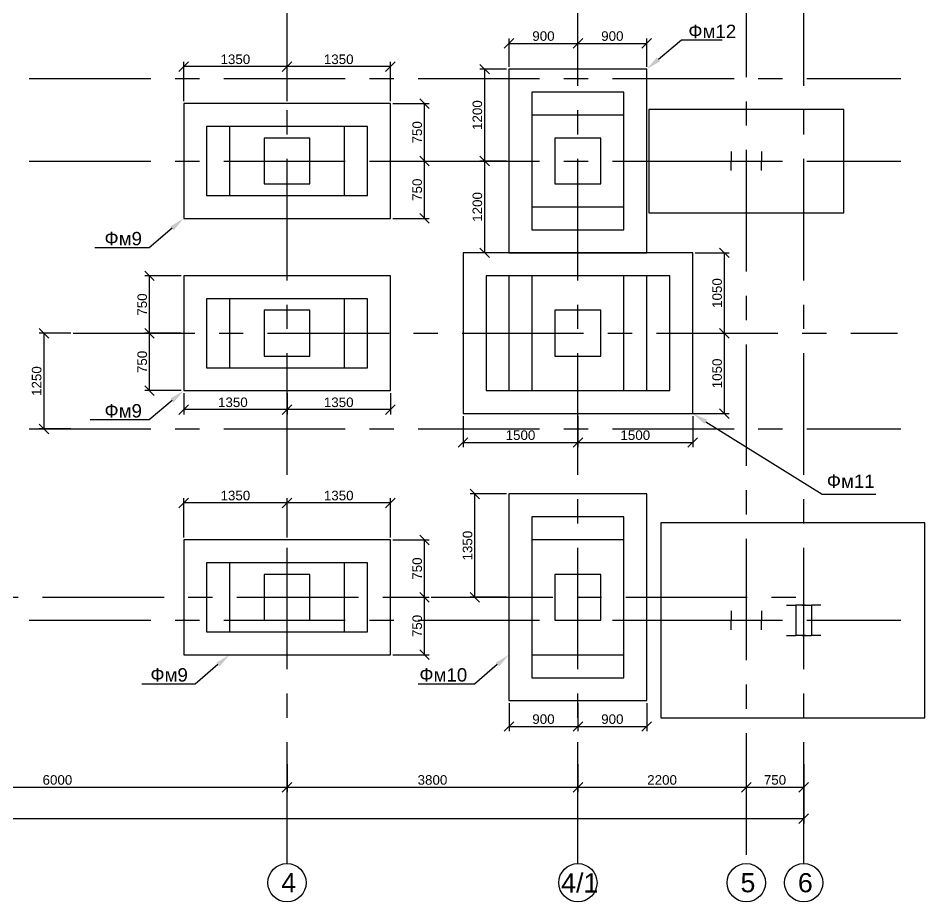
# Model space of a CAD drawing. Header units: millimetres. Extents: x -25736 to -23046, y 7958 to 9460.
# Drawn here: x -25026.3 to -24789.4, y 8327.5 to 8558.4 of the extents above; entities that cross this region are included whole.
import ezdxf
from ezdxf import colors
from ezdxf.entities.mleader import LeaderData, LeaderLine
from ezdxf.math import Vec2, Vec3

# ---------------------------------------------------------------- set-up
doc = ezdxf.new("R2010")
doc.units = ezdxf.units.MM
doc.linetypes.add('осевая', pattern=[50.8, 31.75, -6.35, 6.35, -6.35])
doc.layers.get('0').update_dxf_attribs({"lineweight": 30})
for name, color, linetype in [('Оси', 5, 'осевая'), ('Размеры', 140, 'Continuous'), ('Существующий фундамент', 84, 'Continuous')]:
    doc.layers.add(name, color=color, linetype=linetype)
doc.styles.get("Standard").update_dxf_attribs({"font": 'ARIALUNI.TTF'})
doc.dimstyles.new('ISO-25', dxfattribs={"dimtxt": 2.5, "dimasz": 2.5, "dimexe": 1.25, "dimexo": 0.625, "dimtad": 1, "dimtxsty": 'Standard', "dimblk": 'OBLIQUE', "dimcen": 2.5, "dimadec": 0, "dimazin": 0, "dimtfac": 1, "dimtmove": 0, "dimatfit": 3, "dimfxl": 1, "dimarcsym": 0})

# ---------------------------------------------------------------- blocks, each defined once
blk = doc.blocks.new('_Oblique')
at = {"color": 0, "linetype": 'ByBlock', "lineweight": -2}
blk.add_line((-0.5, -0.5), (0.5, 0.5), dxfattribs=at)
blk = doc.blocks.new('*D11')
at = {"layer": 'Defpoints', "color": 0}
for p in [(-24983.03, 8431.75), (-24983.03, 8422.08), (-24956.03, 8422.08)]:
    blk.add_point(p, dxfattribs=at)
at = {"layer": 'Размеры', "color": 0, "lineweight": -2}
for p, q in [((-24983.03, 8422.7), (-24983.03, 8433)), ((-24956.03, 8422.7), (-24956.03, 8433)), ((-24956.03, 8431.75), (-24983.03, 8431.75))]:
    blk.add_line(p, q, dxfattribs=at)
at = {"layer": 'Размеры', "color": 0, "lineweight": -2, "xscale": 2.5, "yscale": 2.5, "zscale": 2.5, "rotation": 180}
blk.add_blockref('_Oblique', (-24983.03, 8431.75), dxfattribs=at)
at = {"layer": 'Размеры', "color": 0, "lineweight": -2, "xscale": 2.5, "yscale": 2.5, "zscale": 2.5}
blk.add_blockref('_Oblique', (-24956.03, 8431.75), dxfattribs=at)
at = {"layer": 'Размеры', "color": 0, "insert": (-24969.53, 8433.65), "char_height": 2.5, "attachment_point": 5}
blk.add_mtext('1350', dxfattribs=at)
blk = doc.blocks.new('*D12')
at = {"layer": 'Defpoints', "color": 0}
for p in [(-24956.03, 8431.75), (-24956.03, 8422.08), (-24929.03, 8422.08)]:
    blk.add_point(p, dxfattribs=at)
at = {"layer": 'Размеры', "color": 0, "lineweight": -2}
for p, q in [((-24956.03, 8422.7), (-24956.03, 8433)), ((-24929.03, 8422.7), (-24929.03, 8433)), ((-24929.03, 8431.75), (-24956.03, 8431.75))]:
    blk.add_line(p, q, dxfattribs=at)
at = {"layer": 'Размеры', "color": 0, "lineweight": -2, "xscale": 2.5, "yscale": 2.5, "zscale": 2.5, "rotation": 180}
blk.add_blockref('_Oblique', (-24956.03, 8431.75), dxfattribs=at)
at = {"layer": 'Размеры', "color": 0, "lineweight": -2, "xscale": 2.5, "yscale": 2.5, "zscale": 2.5}
blk.add_blockref('_Oblique', (-24929.03, 8431.75), dxfattribs=at)
at = {"layer": 'Размеры', "color": 0, "insert": (-24942.53, 8433.65), "char_height": 2.5, "attachment_point": 5}
blk.add_mtext('1350', dxfattribs=at)
blk = doc.blocks.new('*D17')
at = {"layer": 'Defpoints', "color": 0}
for p in [(-24983.03, 8545.75), (-24983.03, 8536.08), (-24956.03, 8536.08)]:
    blk.add_point(p, dxfattribs=at)
at = {"layer": 'Размеры', "color": 0, "lineweight": -2}
for p, q in [((-24983.03, 8536.7), (-24983.03, 8547)), ((-24956.03, 8536.7), (-24956.03, 8547)), ((-24956.03, 8545.75), (-24983.03, 8545.75))]:
    blk.add_line(p, q, dxfattribs=at)
at = {"layer": 'Размеры', "color": 0, "lineweight": -2, "xscale": 2.5, "yscale": 2.5, "zscale": 2.5, "rotation": 180}
blk.add_blockref('_Oblique', (-24983.03, 8545.75), dxfattribs=at)
at = {"layer": 'Размеры', "color": 0, "lineweight": -2, "xscale": 2.5, "yscale": 2.5, "zscale": 2.5}
blk.add_blockref('_Oblique', (-24956.03, 8545.75), dxfattribs=at)
at = {"layer": 'Размеры', "color": 0, "insert": (-24969.53, 8547.65), "char_height": 2.5, "attachment_point": 5}
blk.add_mtext('1350', dxfattribs=at)
blk = doc.blocks.new('*D18')
at = {"layer": 'Defpoints', "color": 0}
for p in [(-24956.03, 8545.75), (-24956.03, 8536.08), (-24929.03, 8536.08)]:
    blk.add_point(p, dxfattribs=at)
at = {"layer": 'Размеры', "color": 0, "lineweight": -2}
for p, q in [((-24956.03, 8536.7), (-24956.03, 8547)), ((-24929.03, 8536.7), (-24929.03, 8547)), ((-24929.03, 8545.75), (-24956.03, 8545.75))]:
    blk.add_line(p, q, dxfattribs=at)
at = {"layer": 'Размеры', "color": 0, "lineweight": -2, "xscale": 2.5, "yscale": 2.5, "zscale": 2.5, "rotation": 180}
blk.add_blockref('_Oblique', (-24956.03, 8545.75), dxfattribs=at)
at = {"layer": 'Размеры', "color": 0, "lineweight": -2, "xscale": 2.5, "yscale": 2.5, "zscale": 2.5}
blk.add_blockref('_Oblique', (-24929.03, 8545.75), dxfattribs=at)
at = {"layer": 'Размеры', "color": 0, "insert": (-24942.53, 8547.65), "char_height": 2.5, "attachment_point": 5}
blk.add_mtext('1350', dxfattribs=at)
blk = doc.blocks.new('*D39')
at = {"layer": 'Defpoints', "color": 0}
for p in [(-24929.03, 8521.08), (-24920.11, 8521.08), (-24929.03, 8506.08)]:
    blk.add_point(p, dxfattribs=at)
at = {"layer": 'Размеры', "color": 0, "lineweight": -2}
for p, q in [((-24928.41, 8521.08), (-24918.86, 8521.08)), ((-24920.11, 8506.08), (-24920.11, 8521.08)), ((-24928.41, 8506.08), (-24918.86, 8506.08))]:
    blk.add_line(p, q, dxfattribs=at)
at = {"layer": 'Размеры', "color": 0, "lineweight": -2, "xscale": 2.5, "yscale": 2.5, "zscale": 2.5}
for p, rotation in [((-24920.11, 8521.08), 90), ((-24920.11, 8506.08), 270)]:
    blk.add_blockref('_Oblique', p, dxfattribs=dict(at, rotation=rotation))
at = {"layer": 'Размеры', "color": 0, "insert": (-24922.01, 8513.58), "char_height": 2.5, "attachment_point": 5, "rotation": 90}
blk.add_mtext('750', dxfattribs=at)
blk = doc.blocks.new('*D40')
at = {"layer": 'Defpoints', "color": 0}
for p in [(-24929.03, 8536.08), (-24920.11, 8536.08), (-24929.03, 8521.08)]:
    blk.add_point(p, dxfattribs=at)
at = {"layer": 'Размеры', "color": 0, "lineweight": -2}
for p, q in [((-24928.41, 8536.08), (-24918.86, 8536.08)), ((-24920.11, 8521.08), (-24920.11, 8536.08)), ((-24928.41, 8521.08), (-24918.86, 8521.08))]:
    blk.add_line(p, q, dxfattribs=at)
at = {"layer": 'Размеры', "color": 0, "lineweight": -2, "xscale": 2.5, "yscale": 2.5, "zscale": 2.5}
for p, rotation in [((-24920.11, 8536.08), 90), ((-24920.11, 8521.08), 270)]:
    blk.add_blockref('_Oblique', p, dxfattribs=dict(at, rotation=rotation))
at = {"layer": 'Размеры', "color": 0, "insert": (-24922.01, 8528.58), "char_height": 2.5, "attachment_point": 5, "rotation": 90}
blk.add_mtext('750', dxfattribs=at)
blk = doc.blocks.new('*D41')
at = {"layer": 'Defpoints', "color": 0}
for p in [(-24929.03, 8407.08), (-24920.11, 8407.08), (-24929.03, 8392.08)]:
    blk.add_point(p, dxfattribs=at)
at = {"layer": 'Размеры', "color": 0, "lineweight": -2}
for p, q in [((-24928.41, 8407.08), (-24918.86, 8407.08)), ((-24920.11, 8392.08), (-24920.11, 8407.08)), ((-24928.41, 8392.08), (-24918.86, 8392.08))]:
    blk.add_line(p, q, dxfattribs=at)
at = {"layer": 'Размеры', "color": 0, "lineweight": -2, "xscale": 2.5, "yscale": 2.5, "zscale": 2.5}
for p, rotation in [((-24920.11, 8407.08), 90), ((-24920.11, 8392.08), 270)]:
    blk.add_blockref('_Oblique', p, dxfattribs=dict(at, rotation=rotation))
at = {"layer": 'Размеры', "color": 0, "insert": (-24922.01, 8399.58), "char_height": 2.5, "attachment_point": 5, "rotation": 90}
blk.add_mtext('750', dxfattribs=at)
blk = doc.blocks.new('*D42')
at = {"layer": 'Defpoints', "color": 0}
for p in [(-24929.03, 8422.08), (-24920.11, 8422.08), (-24929.03, 8407.08)]:
    blk.add_point(p, dxfattribs=at)
at = {"layer": 'Размеры', "color": 0, "lineweight": -2}
for p, q in [((-24928.41, 8422.08), (-24918.86, 8422.08)), ((-24920.11, 8407.08), (-24920.11, 8422.08)), ((-24928.41, 8407.08), (-24918.86, 8407.08))]:
    blk.add_line(p, q, dxfattribs=at)
at = {"layer": 'Размеры', "color": 0, "lineweight": -2, "xscale": 2.5, "yscale": 2.5, "zscale": 2.5}
for p, rotation in [((-24920.11, 8422.08), 90), ((-24920.11, 8407.08), 270)]:
    blk.add_blockref('_Oblique', p, dxfattribs=dict(at, rotation=rotation))
at = {"layer": 'Размеры', "color": 0, "insert": (-24922.01, 8414.58), "char_height": 2.5, "attachment_point": 5, "rotation": 90}
blk.add_mtext('750', dxfattribs=at)
blk = doc.blocks.new('*D54')
at = {"layer": 'Defpoints', "color": 0}
for p in [(-24906.96, 8434.08), (-24898.03, 8434.08), (-24898.03, 8407.08)]:
    blk.add_point(p, dxfattribs=at)
at = {"layer": 'Размеры', "color": 0, "lineweight": -2}
for p, q in [((-24898.66, 8434.08), (-24908.21, 8434.08)), ((-24906.96, 8407.08), (-24906.96, 8434.08)), ((-24898.66, 8407.08), (-24908.21, 8407.08))]:
    blk.add_line(p, q, dxfattribs=at)
at = {"layer": 'Размеры', "color": 0, "lineweight": -2, "xscale": 2.5, "yscale": 2.5, "zscale": 2.5}
for p, rotation in [((-24906.96, 8434.08), 90), ((-24906.96, 8407.08), 270)]:
    blk.add_blockref('_Oblique', p, dxfattribs=dict(at, rotation=rotation))
at = {"layer": 'Размеры', "color": 0, "insert": (-24908.86, 8420.58), "char_height": 2.5, "attachment_point": 5, "rotation": 90}
blk.add_mtext('1350', dxfattribs=at)
blk = doc.blocks.new('*D55')
at = {"layer": 'Defpoints', "color": 0}
for p in [(-24898.03, 8380.08), (-24880.03, 8380.08), (-24880.03, 8373.33)]:
    blk.add_point(p, dxfattribs=at)
at = {"layer": 'Размеры', "color": 0, "lineweight": -2}
for p, q in [((-24898.03, 8379.45), (-24898.03, 8372.08)), ((-24880.03, 8379.45), (-24880.03, 8372.08)), ((-24898.03, 8373.33), (-24880.03, 8373.33))]:
    blk.add_line(p, q, dxfattribs=at)
at = {"layer": 'Размеры', "color": 0, "lineweight": -2, "xscale": 2.5, "yscale": 2.5, "zscale": 2.5, "rotation": 180}
blk.add_blockref('_Oblique', (-24898.03, 8373.33), dxfattribs=at)
at = {"layer": 'Размеры', "color": 0, "lineweight": -2, "xscale": 2.5, "yscale": 2.5, "zscale": 2.5}
blk.add_blockref('_Oblique', (-24880.03, 8373.33), dxfattribs=at)
at = {"layer": 'Размеры', "color": 0, "insert": (-24889.03, 8375.23), "char_height": 2.5, "attachment_point": 5}
blk.add_mtext('900', dxfattribs=at)
blk = doc.blocks.new('*D56')
at = {"layer": 'Defpoints', "color": 0}
for p in [(-24880.03, 8380.08), (-24862.03, 8380.08), (-24862.03, 8373.33)]:
    blk.add_point(p, dxfattribs=at)
at = {"layer": 'Размеры', "color": 0, "lineweight": -2}
for p, q in [((-24880.03, 8379.45), (-24880.03, 8372.08)), ((-24862.03, 8379.45), (-24862.03, 8372.08)), ((-24880.03, 8373.33), (-24862.03, 8373.33))]:
    blk.add_line(p, q, dxfattribs=at)
at = {"layer": 'Размеры', "color": 0, "lineweight": -2, "xscale": 2.5, "yscale": 2.5, "zscale": 2.5, "rotation": 180}
blk.add_blockref('_Oblique', (-24880.03, 8373.33), dxfattribs=at)
at = {"layer": 'Размеры', "color": 0, "lineweight": -2, "xscale": 2.5, "yscale": 2.5, "zscale": 2.5}
blk.add_blockref('_Oblique', (-24862.03, 8373.33), dxfattribs=at)
at = {"layer": 'Размеры', "color": 0, "insert": (-24871.03, 8375.23), "char_height": 2.5, "attachment_point": 5}
blk.add_mtext('900', dxfattribs=at)
blk = doc.blocks.new('*D57')
at = {"layer": 'Defpoints', "color": 0}
for p in [(-24910.03, 8455.08), (-24880.03, 8455.08), (-24880.03, 8447.53)]:
    blk.add_point(p, dxfattribs=at)
at = {"layer": 'Размеры', "color": 0, "lineweight": -2}
for p, q in [((-24910.03, 8454.45), (-24910.03, 8446.28)), ((-24880.03, 8454.45), (-24880.03, 8446.28)), ((-24910.03, 8447.53), (-24880.03, 8447.53))]:
    blk.add_line(p, q, dxfattribs=at)
at = {"layer": 'Размеры', "color": 0, "lineweight": -2, "xscale": 2.5, "yscale": 2.5, "zscale": 2.5, "rotation": 180}
blk.add_blockref('_Oblique', (-24910.03, 8447.53), dxfattribs=at)
at = {"layer": 'Размеры', "color": 0, "lineweight": -2, "xscale": 2.5, "yscale": 2.5, "zscale": 2.5}
blk.add_blockref('_Oblique', (-24880.03, 8447.53), dxfattribs=at)
at = {"layer": 'Размеры', "color": 0, "insert": (-24895.03, 8449.43), "char_height": 2.5, "attachment_point": 5}
blk.add_mtext('1500', dxfattribs=at)
blk = doc.blocks.new('*D58')
at = {"layer": 'Defpoints', "color": 0}
for p in [(-24880.03, 8455.08), (-24850.03, 8455.08), (-24850.03, 8447.53)]:
    blk.add_point(p, dxfattribs=at)
at = {"layer": 'Размеры', "color": 0, "lineweight": -2}
for p, q in [((-24880.03, 8454.45), (-24880.03, 8446.28)), ((-24850.03, 8454.45), (-24850.03, 8446.28)), ((-24880.03, 8447.53), (-24850.03, 8447.53))]:
    blk.add_line(p, q, dxfattribs=at)
at = {"layer": 'Размеры', "color": 0, "lineweight": -2, "xscale": 2.5, "yscale": 2.5, "zscale": 2.5, "rotation": 180}
blk.add_blockref('_Oblique', (-24880.03, 8447.53), dxfattribs=at)
at = {"layer": 'Размеры', "color": 0, "lineweight": -2, "xscale": 2.5, "yscale": 2.5, "zscale": 2.5}
blk.add_blockref('_Oblique', (-24850.03, 8447.53), dxfattribs=at)
at = {"layer": 'Размеры', "color": 0, "insert": (-24865.03, 8449.43), "char_height": 2.5, "attachment_point": 5}
blk.add_mtext('1500', dxfattribs=at)
blk = doc.blocks.new('*D59')
at = {"layer": 'Defpoints', "color": 0}
for p in [(-24850.03, 8476.08), (-24841.74, 8476.08), (-24850.66, 8455.08)]:
    blk.add_point(p, dxfattribs=at)
at = {"layer": 'Размеры', "color": 0, "lineweight": -2}
for p, q in [((-24849.41, 8476.08), (-24840.49, 8476.08)), ((-24841.74, 8455.08), (-24841.74, 8476.08)), ((-24850.03, 8455.08), (-24840.49, 8455.08))]:
    blk.add_line(p, q, dxfattribs=at)
at = {"layer": 'Размеры', "color": 0, "lineweight": -2, "xscale": 2.5, "yscale": 2.5, "zscale": 2.5}
for p, rotation in [((-24841.74, 8476.08), 90), ((-24841.74, 8455.08), 270)]:
    blk.add_blockref('_Oblique', p, dxfattribs=dict(at, rotation=rotation))
at = {"layer": 'Размеры', "color": 0, "insert": (-24843.64, 8465.58), "char_height": 2.5, "attachment_point": 5, "rotation": 90}
blk.add_mtext('1050', dxfattribs=at)
blk = doc.blocks.new('*D60')
at = {"layer": 'Defpoints', "color": 0}
for p in [(-24850.03, 8497.08), (-24841.74, 8497.08), (-24850.66, 8476.08)]:
    blk.add_point(p, dxfattribs=at)
at = {"layer": 'Размеры', "color": 0, "lineweight": -2}
for p, q in [((-24849.41, 8497.08), (-24840.49, 8497.08)), ((-24841.74, 8476.08), (-24841.74, 8497.08)), ((-24850.03, 8476.08), (-24840.49, 8476.08))]:
    blk.add_line(p, q, dxfattribs=at)
at = {"layer": 'Размеры', "color": 0, "lineweight": -2, "xscale": 2.5, "yscale": 2.5, "zscale": 2.5}
for p, rotation in [((-24841.74, 8497.08), 90), ((-24841.74, 8476.08), 270)]:
    blk.add_blockref('_Oblique', p, dxfattribs=dict(at, rotation=rotation))
at = {"layer": 'Размеры', "color": 0, "insert": (-24843.64, 8486.58), "char_height": 2.5, "attachment_point": 5, "rotation": 90}
blk.add_mtext('1050', dxfattribs=at)
blk = doc.blocks.new('*D61')
at = {"layer": 'Defpoints', "color": 0}
for p in [(-24904.39, 8521.08), (-24898.03, 8521.08), (-24898.03, 8497.08)]:
    blk.add_point(p, dxfattribs=at)
at = {"layer": 'Размеры', "color": 0, "lineweight": -2}
for p, q in [((-24898.66, 8521.08), (-24905.64, 8521.08)), ((-24904.39, 8497.08), (-24904.39, 8521.08)), ((-24898.66, 8497.08), (-24905.64, 8497.08))]:
    blk.add_line(p, q, dxfattribs=at)
at = {"layer": 'Размеры', "color": 0, "lineweight": -2, "xscale": 2.5, "yscale": 2.5, "zscale": 2.5}
for p, rotation in [((-24904.39, 8521.08), 90), ((-24904.39, 8497.08), 270)]:
    blk.add_blockref('_Oblique', p, dxfattribs=dict(at, rotation=rotation))
at = {"layer": 'Размеры', "color": 0, "insert": (-24906.29, 8509.08), "char_height": 2.5, "attachment_point": 5, "rotation": 90}
blk.add_mtext('1200', dxfattribs=at)
blk = doc.blocks.new('*D62')
at = {"layer": 'Defpoints', "color": 0}
for p in [(-24904.39, 8545.08), (-24898.03, 8545.08), (-24898.03, 8521.08)]:
    blk.add_point(p, dxfattribs=at)
at = {"layer": 'Размеры', "color": 0, "lineweight": -2}
for p, q in [((-24898.66, 8545.08), (-24905.64, 8545.08)), ((-24904.39, 8521.08), (-24904.39, 8545.08)), ((-24898.66, 8521.08), (-24905.64, 8521.08))]:
    blk.add_line(p, q, dxfattribs=at)
at = {"layer": 'Размеры', "color": 0, "lineweight": -2, "xscale": 2.5, "yscale": 2.5, "zscale": 2.5}
for p, rotation in [((-24904.39, 8545.08), 90), ((-24904.39, 8521.08), 270)]:
    blk.add_blockref('_Oblique', p, dxfattribs=dict(at, rotation=rotation))
at = {"layer": 'Размеры', "color": 0, "insert": (-24906.29, 8533.08), "char_height": 2.5, "attachment_point": 5, "rotation": 90}
blk.add_mtext('1200', dxfattribs=at)
blk = doc.blocks.new('*D64')
at = {"layer": 'Defpoints', "color": 0}
for p in [(-24880.03, 8551.82), (-24898.03, 8545.08), (-24880.03, 8545.08)]:
    blk.add_point(p, dxfattribs=at)
at = {"layer": 'Размеры', "color": 0, "lineweight": -2}
for p, q in [((-24898.03, 8545.7), (-24898.03, 8553.07)), ((-24898.03, 8551.82), (-24880.03, 8551.82)), ((-24880.03, 8545.7), (-24880.03, 8553.07))]:
    blk.add_line(p, q, dxfattribs=at)
at = {"layer": 'Размеры', "color": 0, "lineweight": -2, "xscale": 2.5, "yscale": 2.5, "zscale": 2.5, "rotation": 180}
blk.add_blockref('_Oblique', (-24898.03, 8551.82), dxfattribs=at)
at = {"layer": 'Размеры', "color": 0, "lineweight": -2, "xscale": 2.5, "yscale": 2.5, "zscale": 2.5}
blk.add_blockref('_Oblique', (-24880.03, 8551.82), dxfattribs=at)
at = {"layer": 'Размеры', "color": 0, "insert": (-24889.03, 8553.72), "char_height": 2.5, "attachment_point": 5}
blk.add_mtext('900', dxfattribs=at)
blk = doc.blocks.new('*D63')
at = {"layer": 'Defpoints', "color": 0}
for p in [(-24862.03, 8551.82), (-24880.03, 8545.08), (-24862.03, 8545.08)]:
    blk.add_point(p, dxfattribs=at)
at = {"layer": 'Размеры', "color": 0, "lineweight": -2}
for p, q in [((-24880.03, 8545.7), (-24880.03, 8553.07)), ((-24880.03, 8551.82), (-24862.03, 8551.82)), ((-24862.03, 8545.7), (-24862.03, 8553.07))]:
    blk.add_line(p, q, dxfattribs=at)
at = {"layer": 'Размеры', "color": 0, "lineweight": -2, "xscale": 2.5, "yscale": 2.5, "zscale": 2.5, "rotation": 180}
blk.add_blockref('_Oblique', (-24880.03, 8551.82), dxfattribs=at)
at = {"layer": 'Размеры', "color": 0, "lineweight": -2, "xscale": 2.5, "yscale": 2.5, "zscale": 2.5}
blk.add_blockref('_Oblique', (-24862.03, 8551.82), dxfattribs=at)
at = {"layer": 'Размеры', "color": 0, "insert": (-24871.03, 8553.72), "char_height": 2.5, "attachment_point": 5}
blk.add_mtext('900', dxfattribs=at)
blk = doc.blocks.new('*D65')
at = {"layer": 'Defpoints', "color": 0}
for p in [(-24983.03, 8461.08), (-24956.03, 8461.08), (-24983.03, 8456.11)]:
    blk.add_point(p, dxfattribs=at)
at = {"layer": 'Размеры', "color": 0, "lineweight": -2}
for p, q in [((-24983.03, 8460.45), (-24983.03, 8454.86)), ((-24956.03, 8460.45), (-24956.03, 8454.86)), ((-24956.03, 8456.11), (-24983.03, 8456.11))]:
    blk.add_line(p, q, dxfattribs=at)
at = {"layer": 'Размеры', "color": 0, "lineweight": -2, "xscale": 2.5, "yscale": 2.5, "zscale": 2.5, "rotation": 180}
blk.add_blockref('_Oblique', (-24983.03, 8456.11), dxfattribs=at)
at = {"layer": 'Размеры', "color": 0, "lineweight": -2, "xscale": 2.5, "yscale": 2.5, "zscale": 2.5}
blk.add_blockref('_Oblique', (-24956.03, 8456.11), dxfattribs=at)
at = {"layer": 'Размеры', "color": 0, "insert": (-24970.19, 8458.02), "char_height": 2.5, "attachment_point": 5}
blk.add_mtext('1350', dxfattribs=at)
blk = doc.blocks.new('*D66')
at = {"layer": 'Defpoints', "color": 0}
for p in [(-24956.03, 8461.08), (-24929.03, 8461.08), (-24956.03, 8456.11)]:
    blk.add_point(p, dxfattribs=at)
at = {"layer": 'Размеры', "color": 0, "lineweight": -2}
for p, q in [((-24956.03, 8460.45), (-24956.03, 8454.86)), ((-24929.03, 8460.45), (-24929.03, 8454.86)), ((-24929.03, 8456.11), (-24956.03, 8456.11))]:
    blk.add_line(p, q, dxfattribs=at)
at = {"layer": 'Размеры', "color": 0, "lineweight": -2, "xscale": 2.5, "yscale": 2.5, "zscale": 2.5, "rotation": 180}
blk.add_blockref('_Oblique', (-24956.03, 8456.11), dxfattribs=at)
at = {"layer": 'Размеры', "color": 0, "lineweight": -2, "xscale": 2.5, "yscale": 2.5, "zscale": 2.5}
blk.add_blockref('_Oblique', (-24929.03, 8456.11), dxfattribs=at)
at = {"layer": 'Размеры', "color": 0, "insert": (-24942.53, 8458.02), "char_height": 2.5, "attachment_point": 5}
blk.add_mtext('1350', dxfattribs=at)
blk = doc.blocks.new('*D67')
at = {"layer": 'Defpoints', "color": 0}
for p in [(-24991.96, 8476.08), (-24983.03, 8476.08), (-24983.03, 8461.08)]:
    blk.add_point(p, dxfattribs=at)
at = {"layer": 'Размеры', "color": 0, "lineweight": -2}
for p, q in [((-24983.66, 8476.08), (-24993.21, 8476.08)), ((-24991.96, 8461.08), (-24991.96, 8476.08)), ((-24983.66, 8461.08), (-24993.21, 8461.08))]:
    blk.add_line(p, q, dxfattribs=at)
at = {"layer": 'Размеры', "color": 0, "lineweight": -2, "xscale": 2.5, "yscale": 2.5, "zscale": 2.5}
for p, rotation in [((-24991.96, 8476.08), 90), ((-24991.96, 8461.08), 270)]:
    blk.add_blockref('_Oblique', p, dxfattribs=dict(at, rotation=rotation))
at = {"layer": 'Размеры', "color": 0, "insert": (-24993.86, 8468.58), "char_height": 2.5, "attachment_point": 5, "rotation": 90}
blk.add_mtext('750', dxfattribs=at)
blk = doc.blocks.new('*D68')
at = {"layer": 'Defpoints', "color": 0}
for p in [(-24991.96, 8491.08), (-24983.03, 8491.08), (-24983.03, 8476.08)]:
    blk.add_point(p, dxfattribs=at)
at = {"layer": 'Размеры', "color": 0, "lineweight": -2}
for p, q in [((-24983.66, 8491.08), (-24993.21, 8491.08)), ((-24991.96, 8476.08), (-24991.96, 8491.08)), ((-24983.66, 8476.08), (-24993.21, 8476.08))]:
    blk.add_line(p, q, dxfattribs=at)
at = {"layer": 'Размеры', "color": 0, "lineweight": -2, "xscale": 2.5, "yscale": 2.5, "zscale": 2.5}
for p, rotation in [((-24991.96, 8491.08), 90), ((-24991.96, 8476.08), 270)]:
    blk.add_blockref('_Oblique', p, dxfattribs=dict(at, rotation=rotation))
at = {"layer": 'Размеры', "color": 0, "insert": (-24993.86, 8483.58), "char_height": 2.5, "attachment_point": 5, "rotation": 90}
blk.add_mtext('750', dxfattribs=at)
blk = doc.blocks.new('*D69')
at = {"layer": 'Defpoints', "color": 0}
for p in [(-25011.91, 8476.08), (-25019.55, 8451.08), (-25011.91, 8451.08)]:
    blk.add_point(p, dxfattribs=at)
at = {"layer": 'Размеры', "color": 0, "lineweight": -2}
for p, q in [((-25012.53, 8476.08), (-25020.8, 8476.08)), ((-25019.55, 8476.08), (-25019.55, 8451.08)), ((-25012.53, 8451.08), (-25020.8, 8451.08))]:
    blk.add_line(p, q, dxfattribs=at)
at = {"layer": 'Размеры', "color": 0, "lineweight": -2, "xscale": 2.5, "yscale": 2.5, "zscale": 2.5}
for p, rotation in [((-25019.55, 8476.08), 90), ((-25019.55, 8451.08), 270)]:
    blk.add_blockref('_Oblique', p, dxfattribs=dict(at, rotation=rotation))
at = {"layer": 'Размеры', "color": 0, "insert": (-25021.45, 8463.58), "char_height": 2.5, "attachment_point": 5, "rotation": 90}
blk.add_mtext('1250', dxfattribs=at)
blk = doc.blocks.new('*D74')
at = {"layer": 'Defpoints', "color": 0}
for p in [(-25076.03, 8364.13), (-24956.03, 8364.13), (-24956.03, 8357.44)]:
    blk.add_point(p, dxfattribs=at)
at = {"layer": 'Размеры', "color": 0, "lineweight": -2}
for p, q in [((-25076.03, 8363.5), (-25076.03, 8356.19)), ((-24956.03, 8363.5), (-24956.03, 8356.19)), ((-25076.03, 8357.44), (-24956.03, 8357.44))]:
    blk.add_line(p, q, dxfattribs=at)
at = {"layer": 'Размеры', "color": 0, "lineweight": -2, "xscale": 2.5, "yscale": 2.5, "zscale": 2.5, "rotation": 180}
blk.add_blockref('_Oblique', (-25076.03, 8357.44), dxfattribs=at)
at = {"layer": 'Размеры', "color": 0, "lineweight": -2, "xscale": 2.5, "yscale": 2.5, "zscale": 2.5}
blk.add_blockref('_Oblique', (-24956.03, 8357.44), dxfattribs=at)
at = {"layer": 'Размеры', "color": 0, "insert": (-25016.03, 8359.34), "char_height": 2.5, "attachment_point": 5}
blk.add_mtext('6000', dxfattribs=at)
blk = doc.blocks.new('*D75')
at = {"layer": 'Defpoints', "color": 0}
for p in [(-24956.03, 8364.13), (-24880.03, 8364.13), (-24880.03, 8357.44)]:
    blk.add_point(p, dxfattribs=at)
at = {"layer": 'Размеры', "color": 0, "lineweight": -2}
for p, q in [((-24956.03, 8363.5), (-24956.03, 8356.19)), ((-24880.03, 8363.5), (-24880.03, 8356.19)), ((-24956.03, 8357.44), (-24880.03, 8357.44))]:
    blk.add_line(p, q, dxfattribs=at)
at = {"layer": 'Размеры', "color": 0, "lineweight": -2, "xscale": 2.5, "yscale": 2.5, "zscale": 2.5, "rotation": 180}
blk.add_blockref('_Oblique', (-24956.03, 8357.44), dxfattribs=at)
at = {"layer": 'Размеры', "color": 0, "lineweight": -2, "xscale": 2.5, "yscale": 2.5, "zscale": 2.5}
blk.add_blockref('_Oblique', (-24880.03, 8357.44), dxfattribs=at)
at = {"layer": 'Размеры', "color": 0, "insert": (-24918.03, 8359.34), "char_height": 2.5, "attachment_point": 5}
blk.add_mtext('3800', dxfattribs=at)
blk = doc.blocks.new('*D76')
at = {"layer": 'Defpoints', "color": 0}
for p in [(-24880.03, 8364.13), (-24836.03, 8364.13), (-24836.03, 8357.44)]:
    blk.add_point(p, dxfattribs=at)
at = {"layer": 'Размеры', "color": 0, "lineweight": -2}
for p, q in [((-24880.03, 8363.5), (-24880.03, 8356.19)), ((-24836.03, 8363.5), (-24836.03, 8356.19)), ((-24880.03, 8357.44), (-24836.03, 8357.44))]:
    blk.add_line(p, q, dxfattribs=at)
at = {"layer": 'Размеры', "color": 0, "lineweight": -2, "xscale": 2.5, "yscale": 2.5, "zscale": 2.5, "rotation": 180}
blk.add_blockref('_Oblique', (-24880.03, 8357.44), dxfattribs=at)
at = {"layer": 'Размеры', "color": 0, "lineweight": -2, "xscale": 2.5, "yscale": 2.5, "zscale": 2.5}
blk.add_blockref('_Oblique', (-24836.03, 8357.44), dxfattribs=at)
at = {"layer": 'Размеры', "color": 0, "insert": (-24858.03, 8359.34), "char_height": 2.5, "attachment_point": 5}
blk.add_mtext('2200', dxfattribs=at)
blk = doc.blocks.new('*D77')
at = {"layer": 'Defpoints', "color": 0}
for p in [(-24836.03, 8364.13), (-24821.03, 8364.13), (-24821.03, 8357.44)]:
    blk.add_point(p, dxfattribs=at)
at = {"layer": 'Размеры', "color": 0, "lineweight": -2}
for p, q in [((-24836.03, 8363.5), (-24836.03, 8356.19)), ((-24821.03, 8363.5), (-24821.03, 8356.19)), ((-24836.03, 8357.44), (-24821.03, 8357.44))]:
    blk.add_line(p, q, dxfattribs=at)
at = {"layer": 'Размеры', "color": 0, "lineweight": -2, "xscale": 2.5, "yscale": 2.5, "zscale": 2.5, "rotation": 180}
blk.add_blockref('_Oblique', (-24836.03, 8357.44), dxfattribs=at)
at = {"layer": 'Размеры', "color": 0, "lineweight": -2, "xscale": 2.5, "yscale": 2.5, "zscale": 2.5}
blk.add_blockref('_Oblique', (-24821.03, 8357.44), dxfattribs=at)
at = {"layer": 'Размеры', "color": 0, "insert": (-24828.53, 8359.34), "char_height": 2.5, "attachment_point": 5}
blk.add_mtext('750', dxfattribs=at)
blk = doc.blocks.new('*D78')
at = {"layer": 'Defpoints', "color": 0}
for p in [(-25336.03, 8364.13), (-24821.03, 8364.13), (-25336.03, 8349.22)]:
    blk.add_point(p, dxfattribs=at)
at = {"layer": 'Размеры', "color": 0, "lineweight": -2}
for p, q in [((-25336.03, 8363.5), (-25336.03, 8347.97)), ((-24821.03, 8363.5), (-24821.03, 8347.97)), ((-24821.03, 8349.22), (-25336.03, 8349.22))]:
    blk.add_line(p, q, dxfattribs=at)
at = {"layer": 'Размеры', "color": 0, "lineweight": -2, "xscale": 2.5, "yscale": 2.5, "zscale": 2.5, "rotation": 180}
blk.add_blockref('_Oblique', (-25336.03, 8349.22), dxfattribs=at)
at = {"layer": 'Размеры', "color": 0, "lineweight": -2, "xscale": 2.5, "yscale": 2.5, "zscale": 2.5}
blk.add_blockref('_Oblique', (-24821.03, 8349.22), dxfattribs=at)
at = {"layer": 'Размеры', "color": 0, "insert": (-25085.41, 8351.12), "char_height": 2.5, "attachment_point": 5}
blk.add_mtext('25750', dxfattribs=at)

msp = doc.modelspace()

# ---------------------------------------------------------------- linework, layer by layer
for p, q in [((-24840.012, 8523.568), (-24840.012, 8521.077)), ((-24832.054, 8523.568), (-24832.054, 8521.077)), ((-24840.012, 8521.077), (-24832.054, 8521.077)), ((-24840.012, 8518.585), (-24840.012, 8521.077)), ((-24832.054, 8518.585), (-24832.054, 8521.077)), ((-24825.544, 8405.055), (-24823.052, 8405.055)), ((-24823.052, 8405.055), (-24823.052, 8397.098)), ((-24820.561, 8405.055), (-24823.052, 8405.055)), ((-24821.505, 8405.055), (-24819.014, 8405.055)), ((-24819.014, 8405.055), (-24819.014, 8397.098)), ((-24816.523, 8405.055), (-24819.014, 8405.055)), ((-24840.012, 8403.568), (-24840.012, 8401.077)), ((-24832.054, 8403.568), (-24832.054, 8401.077)), ((-24840.012, 8401.077), (-24832.054, 8401.077)), ((-24840.012, 8398.585), (-24840.012, 8401.077)), ((-24832.054, 8398.585), (-24832.054, 8401.077)), ((-24825.544, 8397.098), (-24823.052, 8397.098)), ((-24820.561, 8397.098), (-24823.052, 8397.098)), ((-24821.505, 8397.098), (-24819.014, 8397.098)), ((-24816.523, 8397.098), (-24819.014, 8397.098))]:
    msp.add_line(p, q)
for points in [[(-24898.033, 8545.077), (-24898.033, 8497.077), (-24862.033, 8497.077), (-24862.033, 8545.077)], [(-24892.033, 8539.077), (-24892.033, 8503.077), (-24868.033, 8503.077), (-24868.033, 8539.077)], [(-24983.033, 8536.077), (-24983.033, 8506.077), (-24929.033, 8506.077), (-24929.033, 8536.077)], [(-24892.033, 8533.077), (-24892.033, 8509.077), (-24868.033, 8509.077), (-24868.033, 8533.077)], [(-24977.033, 8530.077), (-24977.033, 8512.077), (-24935.033, 8512.077), (-24935.033, 8530.077)], [(-24971.033, 8530.077), (-24971.033, 8512.077), (-24941.033, 8512.077), (-24941.033, 8530.077)], [(-24962.033, 8527.077), (-24962.033, 8515.077), (-24950.033, 8515.077), (-24950.033, 8527.077)], [(-24886.033, 8527.077), (-24886.033, 8515.077), (-24874.033, 8515.077), (-24874.033, 8527.077)], [(-24910.033, 8497.077), (-24910.033, 8455.077), (-24850.033, 8455.077), (-24850.033, 8497.077)], [(-24983.033, 8491.077), (-24983.033, 8461.077), (-24929.033, 8461.077), (-24929.033, 8491.077)], [(-24904.033, 8491.077), (-24904.033, 8461.077), (-24856.033, 8461.077), (-24856.033, 8491.077)], [(-24898.033, 8491.077), (-24898.033, 8461.077), (-24862.033, 8461.077), (-24862.033, 8491.077)], [(-24892.033, 8491.077), (-24892.033, 8461.077), (-24868.033, 8461.077), (-24868.033, 8491.077)], [(-24977.033, 8485.077), (-24977.033, 8467.077), (-24935.033, 8467.077), (-24935.033, 8485.077)], [(-24971.033, 8485.077), (-24971.033, 8467.077), (-24941.033, 8467.077), (-24941.033, 8485.077)], [(-24962.033, 8482.077), (-24962.033, 8470.077), (-24950.033, 8470.077), (-24950.033, 8482.077)], [(-24886.033, 8482.077), (-24886.033, 8470.077), (-24874.033, 8470.077), (-24874.033, 8482.077)], [(-24898.033, 8380.077), (-24862.033, 8380.077), (-24862.033, 8434.077), (-24898.033, 8434.077)], [(-24892.033, 8386.077), (-24868.033, 8386.077), (-24868.033, 8428.077), (-24892.033, 8428.077)], [(-24983.033, 8422.077), (-24983.033, 8392.077), (-24929.033, 8392.077), (-24929.033, 8422.077)], [(-24892.033, 8392.077), (-24868.033, 8392.077), (-24868.033, 8422.077), (-24892.033, 8422.077)], [(-24977.033, 8416.077), (-24977.033, 8398.077), (-24935.033, 8398.077), (-24935.033, 8416.077)], [(-24971.033, 8416.077), (-24971.033, 8398.077), (-24941.033, 8398.077), (-24941.033, 8416.077)], [(-24962.033, 8413.077), (-24962.033, 8401.077), (-24950.033, 8401.077), (-24950.033, 8413.077)], [(-24886.033, 8401.077), (-24874.033, 8401.077), (-24874.033, 8413.077), (-24886.033, 8413.077)]]:
    msp.add_lwpolyline(points, close=True)
at = {"layer": 'Оси'}
for p, q in [((-24836.033, 8676.376), (-24836.033, 8337.495)), ((-24956.033, 8337.495), (-24956.033, 8662.43)), ((-24880.033, 8337.495), (-24880.033, 8662.43)), ((-24821.033, 8337.495), (-24821.033, 8662.43)), ((-25378.987, 8542.677), (-24795.622, 8542.677)), ((-25378.987, 8521.077), (-24795.622, 8521.077)), ((-25011.909, 8476.077), (-24796.52, 8476.077)), ((-25378.987, 8451.077), (-24795.622, 8451.077)), ((-25375.53, 8407.077), (-24821.033, 8407.077)), ((-25378.987, 8401.077), (-24795.622, 8401.077))]:
    msp.add_line(p, q, dxfattribs=at)
at = {"layer": 'Размеры'}
for centre in [(-24956.033, 8332.495), (-24880.033, 8332.495), (-24836.033, 8332.495), (-24821.033, 8332.495)]:
    msp.add_circle(centre, 5, dxfattribs=at)
at = {"layer": 'Существующий фундамент'}
for points in [[(-24861.533, 8507.577), (-24810.533, 8507.577), (-24810.533, 8534.577), (-24861.533, 8534.577)], [(-24858.367, 8375.577), (-24789.367, 8375.577), (-24789.367, 8426.577), (-24858.367, 8426.577)]]:
    msp.add_lwpolyline(points, close=True, dxfattribs=at)

# ---------------------------------------------------------------- texts
at = {"layer": 'Размеры'}
for s, width, insert, char_height, attachment_point in [('Фм12', 0.38088, (-24851.178, 8556.701), 3.5, 1), ('Фм9', 0.38088, (-24993.943, 8499.011), 3.5, 9), ('Фм9', 0.38088, (-24993.943, 8454.011), 3.5, 9), ('Фм11', 0.38088, (-24814.992, 8435.631), 3.5, 7), ('Фм9', 0.38088, (-24981.943, 8385.011), 3.5, 9), ('Фм10', 0.38088, (-24908.943, 8385.011), 3.5, 9), ('4/1', 0.38282, (-24884.401, 8334.929), 5, 1), ('4', 0.38282, (-24957.543, 8335.004), 5, 1), ('5', 0.38282, (-24837.543, 8335.004), 5, 1), ('6', 0.38282, (-24822.543, 8335.004), 5, 1)]:
    msp.add_mtext_dynamic_manual_height_columns(s, width=width, gutter_width=12.5, heights=[0], dxfattribs=dict(at, insert=insert, char_height=char_height, attachment_point=attachment_point))

# ---------------------------------------------------------------- dimensions: what is measured, and where the dimension line sits
for base, p1, p2, text, picture, middle in [((-24880.033, 8551.821), (-24898.033, 8545.077), (-24880.033, 8545.077), '900', '*D64', (-24889.033, 8553.722)), ((-24862.033, 8551.821), (-24880.033, 8545.077), (-24862.033, 8545.077), '900', '*D63', (-24871.033, 8553.722)), ((-24983.033, 8545.747), (-24956.033, 8536.077), (-24983.033, 8536.077), '1350', '*D17', (-24969.533, 8547.649)), ((-24956.033, 8545.747), (-24929.033, 8536.077), (-24956.033, 8536.077), '1350', '*D18', (-24942.533, 8547.649)), ((-24956.033, 8456.114), (-24929.033, 8461.077), (-24956.033, 8461.077), '1350', '*D66', (-24942.533, 8458.017)), ((-24880.033, 8447.526), (-24910.033, 8455.077), (-24880.033, 8455.077), '1500', '*D57', (-24895.033, 8449.427)), ((-24850.033, 8447.526), (-24880.033, 8455.077), (-24850.033, 8455.077), '1500', '*D58', (-24865.033, 8449.427)), ((-24983.033, 8431.747), (-24956.033, 8422.077), (-24983.033, 8422.077), '1350', '*D11', (-24969.533, 8433.649)), ((-24956.033, 8431.747), (-24929.033, 8422.077), (-24956.033, 8422.077), '1350', '*D12', (-24942.533, 8433.649)), ((-24880.033, 8373.333), (-24898.033, 8380.077), (-24880.033, 8380.077), '900', '*D55', (-24889.033, 8375.234)), ((-24862.033, 8373.333), (-24880.033, 8380.077), (-24862.033, 8380.077), '900', '*D56', (-24871.033, 8375.234)), ((-24956.033, 8357.44), (-25076.033, 8364.13), (-24956.033, 8364.13), '6000', '*D74', (-25016.033, 8359.341)), ((-24880.033, 8357.44), (-24956.033, 8364.13), (-24880.033, 8364.13), '3800', '*D75', (-24918.033, 8359.342)), ((-24836.033, 8357.44), (-24880.033, 8364.13), (-24836.033, 8364.13), '2200', '*D76', (-24858.033, 8359.341)), ((-24821.033, 8357.44), (-24836.033, 8364.13), (-24821.033, 8364.13), '750', '*D77', (-24828.533, 8359.341))]:
    dim = msp.add_linear_dim(base=base, p1=p1, p2=p2, text=text, dimstyle='ISO-25', dxfattribs=at)
    dim.commit()
    dim.dimension.update_dxf_attribs({"geometry": picture, "text_midpoint": middle})
for base, p1, p2, text, picture, middle in [((-24904.389, 8545.077), (-24898.033, 8521.077), (-24898.033, 8545.077), '1200', '*D62', (-24906.291, 8533.077)), ((-24920.11, 8536.077), (-24929.033, 8521.077), (-24929.033, 8536.077), '750', '*D40', (-24922.012, 8528.577)), ((-24920.11, 8521.077), (-24929.033, 8506.077), (-24929.033, 8521.077), '750', '*D39', (-24922.012, 8513.577)), ((-24904.389, 8521.077), (-24898.033, 8497.077), (-24898.033, 8521.077), '1200', '*D61', (-24906.291, 8509.077)), ((-24841.735, 8497.077), (-24850.658, 8476.077), (-24850.033, 8497.077), '1050', '*D60', (-24843.637, 8486.577)), ((-24991.956, 8491.077), (-24983.033, 8476.077), (-24983.033, 8491.077), '750', '*D68', (-24993.858, 8483.577)), ((-25019.553, 8451.077), (-25011.909, 8476.077), (-25011.909, 8451.077), '1250', '*D69', (-25021.454, 8463.577)), ((-24991.956, 8476.077), (-24983.033, 8461.077), (-24983.033, 8476.077), '750', '*D67', (-24993.858, 8468.577)), ((-24841.735, 8476.077), (-24850.658, 8455.077), (-24850.033, 8476.077), '1050', '*D59', (-24843.637, 8465.577)), ((-24906.956, 8434.077), (-24898.033, 8407.077), (-24898.033, 8434.077), '1350', '*D54', (-24908.858, 8420.577)), ((-24920.11, 8422.077), (-24929.033, 8407.077), (-24929.033, 8422.077), '750', '*D42', (-24922.012, 8414.577)), ((-24920.11, 8407.077), (-24929.033, 8392.077), (-24929.033, 8407.077), '750', '*D41', (-24922.012, 8399.577))]:
    dim = msp.add_linear_dim(base=base, p1=p1, p2=p2, angle=90, text=text, dimstyle='ISO-25', dxfattribs=at)
    dim.commit()
    dim.dimension.update_dxf_attribs({"geometry": picture, "text_midpoint": middle})
for base, p1, p2, text, picture, middle in [((-24983.033, 8456.114), (-24956.033, 8461.077), (-24983.033, 8461.077), '1350', '*D65', (-24970.194, 8456.114)), ((-25336.033, 8349.22), (-24821.033, 8364.13), (-25336.033, 8364.13), '25750', '*D78', (-25085.414, 8349.22))]:
    dim = msp.add_linear_dim(base=base, p1=p1, p2=p2, text=text, dimstyle='ISO-25', dxfattribs=at)
    dim.commit()
    dim.dimension.update_dxf_attribs({"geometry": picture, "text_midpoint": middle, "dimtype": 160})

# ---------------------------------------------------------------- leaders
ml = msp.add_multileader_mtext('Standard', dxfattribs=at)
ml.set_content('', color=256)
ml.set_leader_properties()
ml.build(insert=Vec2(0, 0))
ctx = ml.context
ctx.base_point, ctx.plane_origin = Vec3(-24842.361, 8552.731), Vec3(-24862.033, 8545.077)
notes = []
notes.append((ctx, [(0, (1, 1, 0), (-24852.987, 8552.731), (1, 0), 10.626, [(0, [(-24862.033, 8545.077)], 0, [])])]))
ctx.mtext.insert, ctx.mtext.flow_direction = Vec3(-24840.361, 8554.731), 5
ml = msp.add_multileader_mtext('Standard', dxfattribs=at)
ml.set_content('', color=256)
ml.set_leader_properties()
ml.build(insert=Vec2(0, 0))
ctx = ml.context
ctx.base_point, ctx.plane_origin = Vec3(-25010.29, 8498.422), Vec3(-24983.033, 8506.077)
ctx.text_align_type = 2
notes.append((ctx, [(0, (1, 1, 0), (-24992.079, 8498.422), (-1, 0), 14.211, [(0, [(-24983.033, 8506.077)], 0, [])])]))
ctx.mtext.insert, ctx.mtext.alignment, ctx.mtext.flow_direction = Vec3(-25008.29, 8500.422), 3, 5
ml = msp.add_multileader_mtext('Standard', dxfattribs=at)
ml.set_content('', color=256)
ml.set_leader_properties()
ml.build(insert=Vec2(0, 0))
ctx = ml.context
ctx.base_point, ctx.plane_origin = Vec3(-25011.475, 8453.422), Vec3(-24983.033, 8461.077)
ctx.text_align_type = 2
notes.append((ctx, [(0, (1, 1, 0), (-24992.079, 8453.422), (-1, 0), 15.396, [(0, [(-24983.033, 8461.077)], 0, [])])]))
ctx.mtext.insert, ctx.mtext.alignment, ctx.mtext.flow_direction = Vec3(-25009.475, 8455.422), 3, 5
ml = msp.add_multileader_mtext('Standard', dxfattribs=at)
ml.set_content('', color=256)
ml.set_leader_properties()
ml.build(insert=Vec2(0, 0))
ctx = ml.context
ctx.base_point, ctx.plane_origin = Vec3(-24802.154, 8434.042), Vec3(-24850.033, 8455.077)
notes.append((ctx, [(0, (1, 1, 0), (-24816.222, 8434.042), (1, 0), 14.068, [(0, [(-24850.033, 8455.077)], 0, [])])]))
ctx.mtext.insert, ctx.mtext.flow_direction = Vec3(-24800.154, 8436.042), 5
ml = msp.add_multileader_mtext('Standard', dxfattribs=at)
ml.set_content('', color=256)
ml.set_leader_properties()
ml.build(insert=Vec2(0, 0))
ctx = ml.context
ctx.base_point, ctx.plane_origin = Vec3(-24997.94, 8384.422), Vec3(-24971.033, 8392.077)
ctx.text_align_type = 2
notes.append((ctx, [(0, (1, 1, 0), (-24980.079, 8384.422), (-1, 0), 13.861, [(0, [(-24971.033, 8392.077)], 0, [])])]))
ctx.mtext.insert, ctx.mtext.alignment, ctx.mtext.flow_direction = Vec3(-24995.94, 8386.422), 3, 5
ml = msp.add_multileader_mtext('Standard', dxfattribs=at)
ml.set_content('', color=256)
ml.set_leader_properties()
ml.build(insert=Vec2(0, 0))
ctx = ml.context
ctx.base_point, ctx.plane_origin = Vec3(-24925.761, 8384.422), Vec3(-24898.033, 8392.077)
ctx.text_align_type = 2
notes.append((ctx, [(0, (1, 1, 0), (-24907.079, 8384.422), (-1, 0), 14.683, [(0, [(-24898.033, 8392.077)], 0, [])])]))
ctx.mtext.insert, ctx.mtext.alignment, ctx.mtext.flow_direction = Vec3(-24923.761, 8386.422), 3, 5
for ctx, leaders in notes:
    for number, flags, end, landing, length, lines in leaders:
        leader = LeaderData()
        leader.index, (leader.has_last_leader_line, leader.has_dogleg_vector, leader.attachment_direction) = number, flags
        leader.last_leader_point, leader.dogleg_vector, leader.dogleg_length = Vec3(end), Vec3(landing), length
        for number, points, colour, breaks in lines:
            line = LeaderLine()
            line.index, line.vertices, line.color, line.breaks = number, Vec3.list(points), colors.encode_raw_color(colour), breaks
            leader.lines.append(line)
        ctx.leaders.append(leader)

doc.saveas('drawing.dxf')
